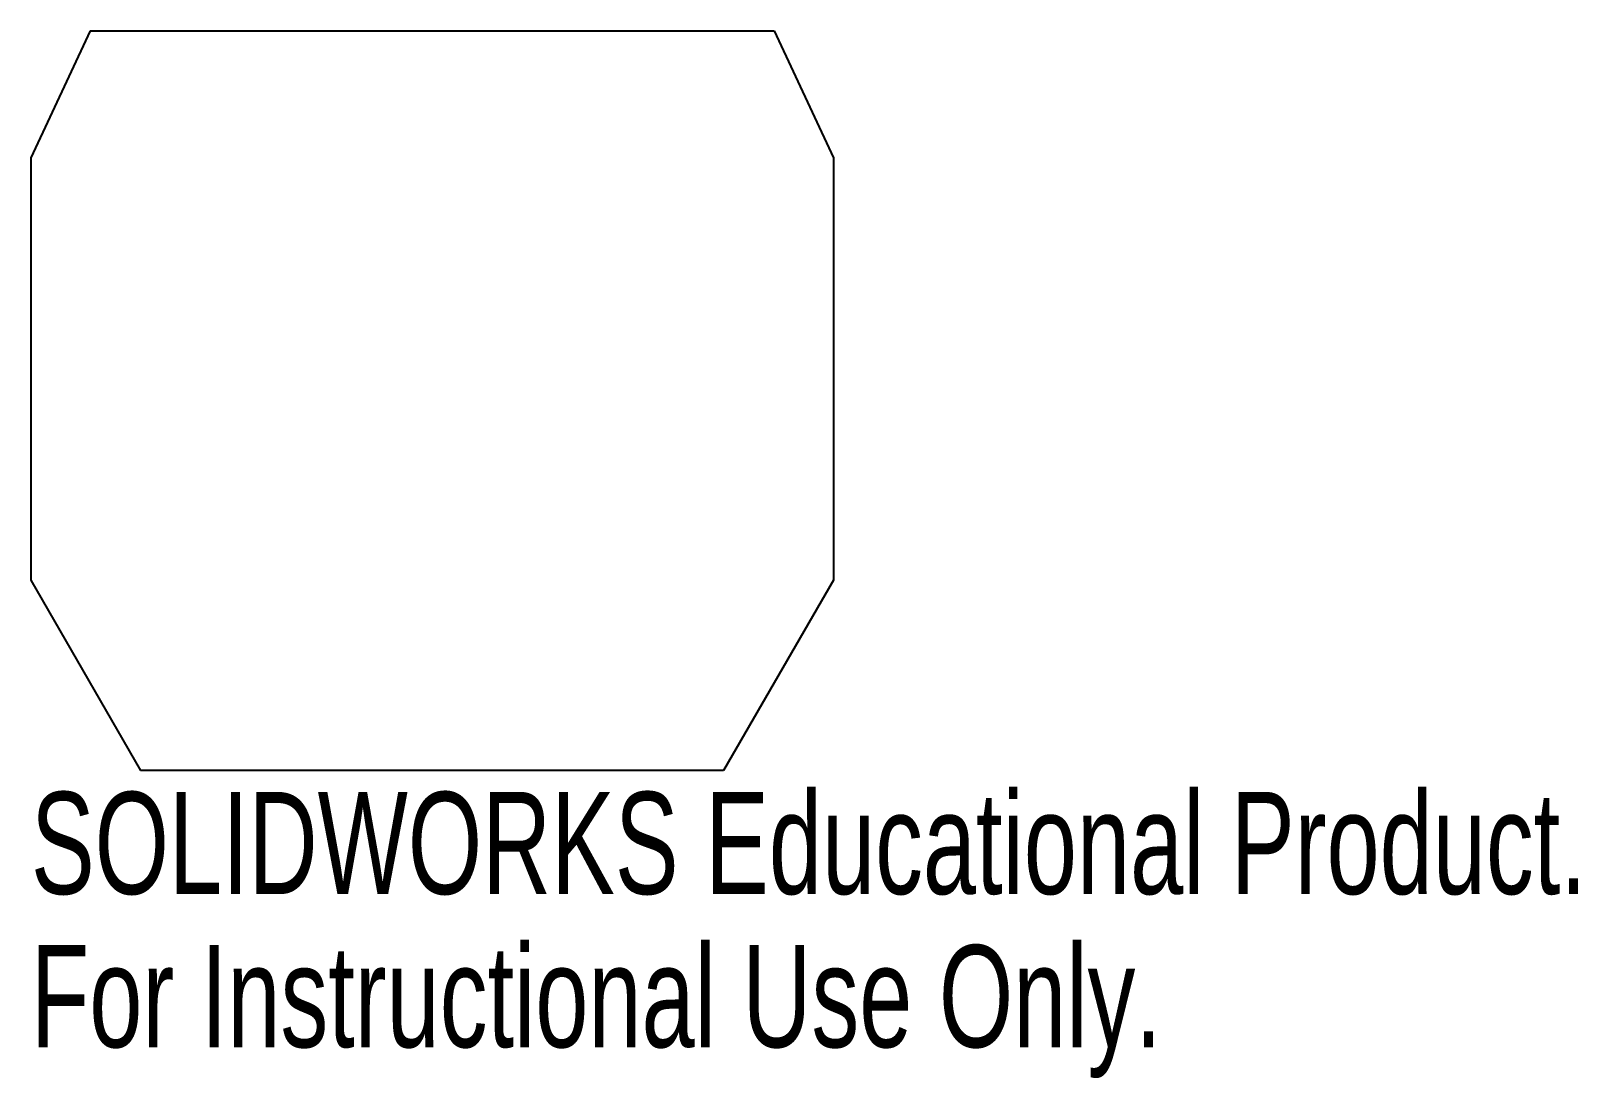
# Model space of a CAD drawing. Header units: millimetres. Extents: x -19 to 54.3, y -32.1 to 17.5.
import ezdxf

# ---------------------------------------------------------------- set-up
doc = ezdxf.new("R2010")
doc.units = ezdxf.units.MM
doc.styles.add('SLDTEXTSTYLE0', font='TXT', dxfattribs={"width": 0.7})

msp = doc.modelspace()

# ---------------------------------------------------------------- linework, layer by layer
at = {"color": 7, "linetype": 'Continuous'}
for p, q in [((-16.202, 17.5), (-19, 11.5)), ((-16.202, 17.5), (16.202, 17.5)), ((16.202, 17.5), (19, 11.5)), ((-19, 11.5), (-19, -8.5)), ((19, 11.5), (19, -8.5)), ((-19, -8.5), (-13.804, -17.5)), ((19, -8.5), (13.804, -17.5)), ((13.804, -17.5), (-13.804, -17.5))]:
    msp.add_line(p, q, dxfattribs=at)

# ---------------------------------------------------------------- texts
at = {"color": 7, "linetype": 'Continuous', "char_height": 4.83362, "attachment_point": 1, "style": 'SLDTEXTSTYLE0'}
for s, insert in [('SOLIDWORKS Educational Product.', (-19, -18.52)), ('For Instructional Use Only.', (-19, -25.77))]:
    msp.add_mtext(s, dxfattribs=dict(at, insert=insert))

doc.saveas('drawing.dxf')
